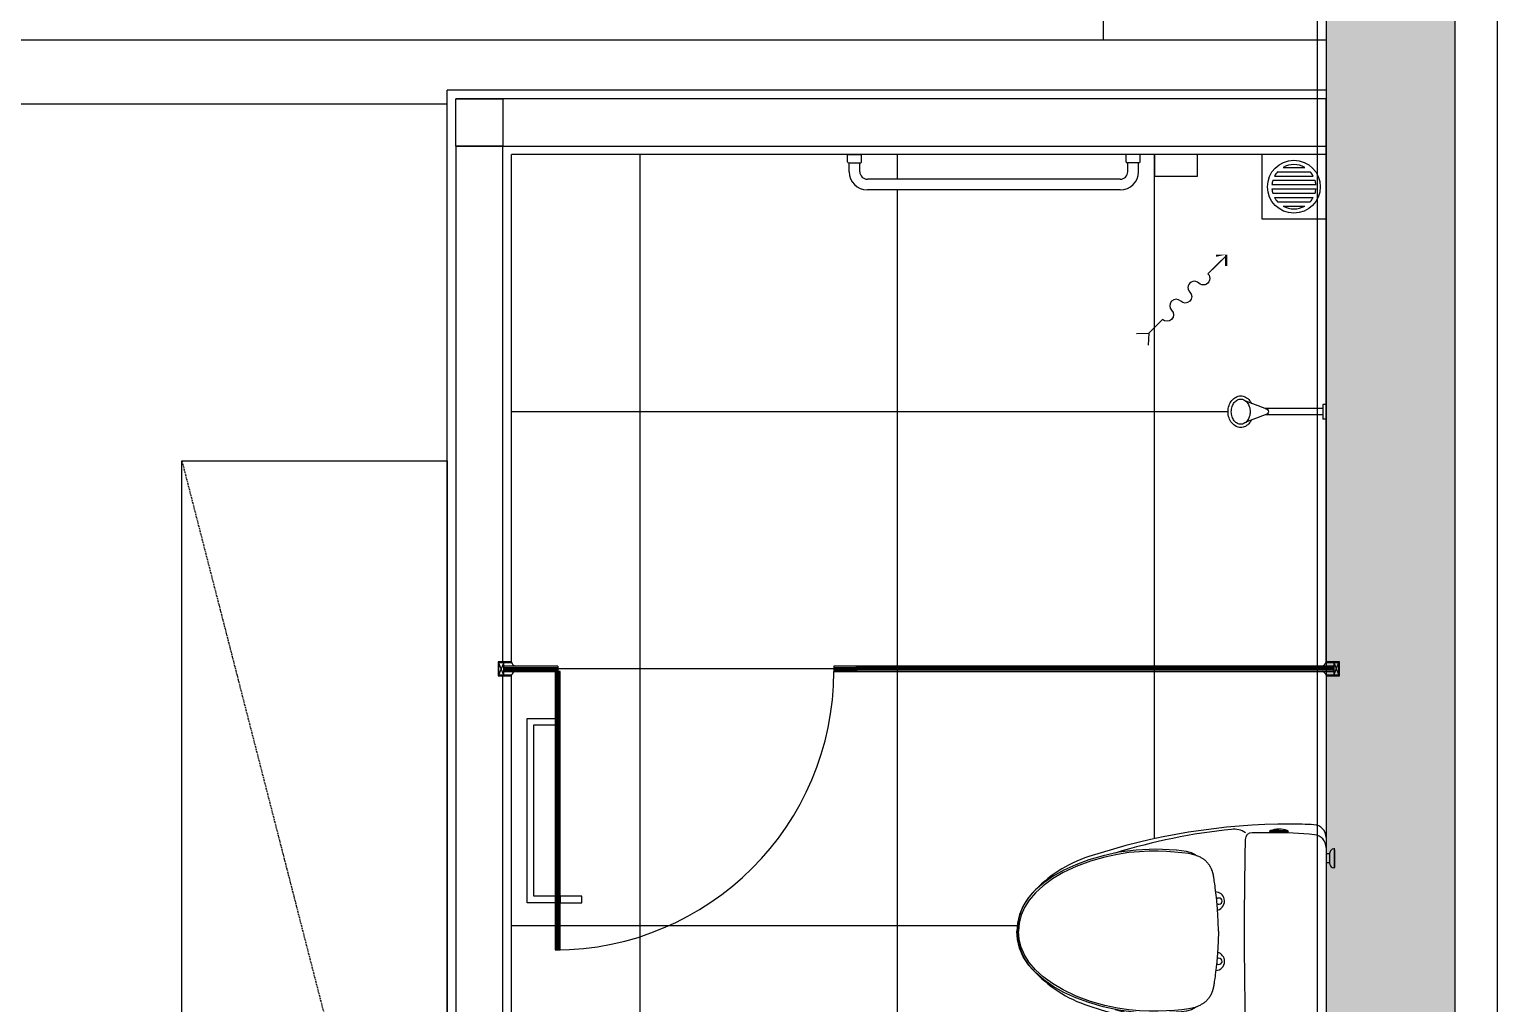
# Model space of a CAD drawing. Header units: millimetres. Extents: x 489570 to 664474, y -400689 to -233120.
# Drawn here: x 567085 to 570510, y -288588 to -286314 of the extents above; entities that cross this region are included whole.
import ezdxf
from ezdxf.lldxf.tags import DXFTag

# ---------------------------------------------------------------- set-up
doc = ezdxf.new("R2010")
doc.units = ezdxf.units.MM
doc.header["$LTSCALE"] = 10
doc.header["$MEASUREMENT"] = 0
doc.linetypes.add('HIDDEN', pattern=[0.375, 0.25, -0.125])
for name, color, linetype in [('03AFP', 2, 'Continuous'), ('07APP', 7, 'Continuous'), ('XREF BB LVL 3$0$X-WTC3-Level 3 segmented$0$COL', 7, 'Continuous'), ('XREF BB LVL 3$0$X-WTC3-Level 3 segmented$0$DMS', 7, 'Continuous'), ('XREF BB LVL 3$0$X-WTC3-Level 3 segmented$0$HAT', 251, 'Continuous'), ('XREF BB LVL 3$0$X-WTC3-Level 3 segmented$0$WAL', 7, 'Continuous'), ('XREF WTC3 FPPP MAY09 1$0$X-WTC3-Level 3 segmented$0$GLAS', 2, 'Continuous'), ('XREF WTC3 FPPP MAY09 1$0$X-WTC3-Level 3 segmented$0$SAN', 8, 'Continuous'), ('XREF WTC3 FPPP MAY09 1$0$X-WTC3-Level 3 segmented$0$TILE', 8, 'Continuous'), ('XREF WTC3 FPPP MAY09 1$0$X-WTC3-Level 3 segmented$0$WAL', 7, 'Continuous')]:
    doc.layers.add(name, color=color, linetype=linetype)
doc.layers.add('XREF WTC3 FPPP MAY09 1$0$X-WTC3-Level 3 segmented$0$FITTING', color=7, linetype='Continuous', lineweight=15)
tags = doc.linetypes.add('XREF WTC3 FPPP MAY09 1$0$X-WTC3-Level 3 segmented$0$HIDDEN', pattern=[0.375, 0.25, -0.125]).pattern_tags.tags
tags[6:7] = [DXFTag(74, 4), DXFTag(75, 0), DXFTag(340, '0'), DXFTag(46, 1.0), DXFTag(50, 0.0), DXFTag(44, 0.0), DXFTag(45, 0.0)]
tags[4:5] = [DXFTag(74, 4), DXFTag(75, 0), DXFTag(340, '0'), DXFTag(46, 1.0), DXFTag(50, 0.0), DXFTag(44, 0.0), DXFTag(45, 0.0)]

# ---------------------------------------------------------------- blocks, each defined once
blk = doc.blocks.new('XREF WTC3 FPPP MAY09 1$0$X-WTC3-Level 3 segmented$0$AI9-BLK2')
at = {"layer": 'XREF WTC3 FPPP MAY09 1$0$X-WTC3-Level 3 segmented$0$FITTING', "color": 7}
blk.add_circle((0, -0.0001722547743055555), 0.03531222873263889, dxfattribs=at)
blk = doc.blocks.new('XREF WTC3 FPPP MAY09 1$0$X-WTC3-Level 3 segmented$0$AI9-BLK1')
at = {"layer": 'XREF WTC3 FPPP MAY09 1$0$X-WTC3-Level 3 segmented$0$FITTING', "color": 7}
blk.add_circle((0, -0.0001722547743055555), 0.03531222873263889, dxfattribs=at)
blk = doc.blocks.new('XREF WTC3 FPPP MAY09 1$0$X-WTC3-Level 3 segmented$0$T.ATAS')
for p, q in [((-190.999538845486, -218.5568576388889), (-190.999538845486, 218.5568576388891)), ((-64.76090494791674, 229.9980197482639), (-18.29345703125, 229.9980197482639)), ((98.71748860677076, 170.5115559895835), (100.0903591579861, 171.307373046875)), ((100.0903591579861, 171.307373046875), (101.5717502170139, 172.1376410590278)), ((101.5717502170139, 172.1376410590278), (102.3572319878474, 172.5682779947915)), ((102.3572319878474, 172.5682779947915), (114.6889512803818, 177.8151584201389)), ((110.9682481553818, 176.2304144965278), (113.4917805989585, 178.3319227430554)), ((113.4917805989585, 178.3319227430554), (123.1569959852429, 183.2480740017361)), ((114.6889512803818, 177.8151584201389), (129.5562608506941, 181.2568088107637)), ((123.1569959852429, 183.2480740017361), (134.2674289279512, 186.1419542100696)), ((129.5562608506941, 181.2568088107637), (145.5776774088542, 183.2894151475696)), ((134.2674289279512, 186.1419542100696), (146.34765625, 187.8231608072915)), ((145.5776774088542, 183.2894151475696), (162.6739637586809, 184.7673611111113)), ((146.34765625, 187.8231608072915), (158.2452935112849, 189.0806206597224)), ((158.4933403862851, 189.104736328125), (207.0157877604167, 191.4990776909722)), ((162.6739637586809, 184.7673611111113), (180.939860026042, 185.9249131944446)), ((180.939860026042, 185.9249131944446), (200.5114474826389, 186.5967068142361)), ((200.5114474826389, 186.5967068142361), (221.5678710937498, 186.5967068142361)), ((207.0157877604167, 191.4990776909722), (251.8140869140627, 189.5147026909722)), ((221.5678710937498, 186.5967068142361), (244.3210042317708, 185.6699761284724)), ((244.3210042317708, 185.6699761284724), (269.0602349175344, 183.4409993489583)), ((251.8140869140627, 189.5147026909722), (292.3731960720488, 184.1506890190972)), ((269.0602349175344, 183.4409993489583), (295.9629855685762, 179.4584689670139)), ((292.3731960720488, 184.1506890190972), (329.194376627604, 176.2752007378472)), ((295.9629855685762, 179.4584689670139), (325.3565402560764, 173.1642795138889)), ((325.3565402560764, 173.1642795138889), (358.2003580729167, 163.7178276909722)), ((329.194376627604, 176.2752007378472), (362.6755371093748, 166.5290256076387)), ((73.39948187934056, 136.9425455729167), (73.61996799045141, 137.6832411024307)), ((73.61996799045141, 137.6832411024307), (73.85251193576391, 138.4342719184026)), ((73.85251193576391, 138.4342719184026), (74.0953911675349, 139.1921929253472)), ((74.0953911675349, 139.1921929253472), (74.35205078125023, 139.9638943142363)), ((74.35205078125023, 139.9638943142363), (74.62249077691013, 140.7424858940972)), ((74.62249077691013, 140.7424858940972), (74.90671115451391, 141.5314127604167)), ((74.90671115451391, 141.5314127604167), (75.20643446180543, 142.3341200086807)), ((75.20643446180543, 142.3341200086807), (75.52338324652806, 143.1506076388889)), ((75.52338324652806, 143.1506076388889), (75.85928005642359, 143.9808756510417)), ((75.85928005642359, 143.9808756510417), (76.21584743923609, 144.8249240451387)), ((76.21584743923609, 144.8249240451387), (76.59136284722194, 145.6861979166667)), ((76.59136284722194, 145.6861979166667), (76.99271647135447, 146.5612521701389)), ((76.99271647135447, 146.5612521701389), (77.41474066840283, 147.4500868055557)), ((77.41474066840283, 147.4500868055557), (77.86088053385424, 148.3492567274304)), ((77.86088053385424, 148.3492567274304), (78.33285861545164, 149.2587619357641)), ((78.33285861545164, 149.2587619357641), (78.82722981770826, 150.1786024305557)), ((78.82722981770826, 150.1786024305557), (79.34916178385424, 151.1018880208333)), ((79.34916178385424, 151.1018880208333), (79.89520941840283, 152.0286187065974)), ((79.89520941840283, 152.0286187065974), (80.46709526909694, 152.9587944878474)), ((80.46709526909694, 152.9587944878474), (81.06654188368043, 153.8924153645833)), ((81.06654188368043, 153.8924153645833), (81.69699435763891, 154.8294813368057)), ((81.69699435763891, 154.8294813368057), (82.35673014322924, 155.7631022135417)), ((82.35673014322924, 155.7631022135417), (83.04747178819412, 156.7001681857641)), ((83.04747178819412, 156.7001681857641), (83.76749674479174, 157.6303439670141)), ((83.76749674479174, 157.6303439670141), (84.51852756076391, 158.5570746527778)), ((84.51852756076391, 158.5570746527778), (85.29884168836816, 159.4803602430557)), ((85.29884168836816, 159.4803602430557), (86.1101616753474, 160.393310546875)), ((86.1101616753474, 160.393310546875), (86.95248752170141, 161.2993706597222)), ((86.95248752170141, 161.2993706597222), (87.82581922743088, 162.1950954861111)), ((87.82581922743088, 162.1950954861111), (88.73360188802053, 163.0804850260417)), ((88.73360188802053, 163.0804850260417), (89.67239040798631, 163.9520941840278)), ((89.67239040798631, 163.9520941840278), (90.64390733506912, 164.8099229600693)), ((90.64390733506912, 164.8099229600693), (91.65332031249977, 165.6539713541665)), ((91.65332031249977, 165.6539713541665), (92.70407443576391, 166.4842393663193)), ((92.70407443576391, 166.4842393663193), (93.79961480034694, 167.3041720920137)), ((93.79961480034694, 167.3041720920137), (94.94338650173631, 168.1172146267363)), ((94.94338650173631, 168.1172146267363), (96.13883463541697, 168.9164767795139)), ((96.13883463541697, 168.9164767795139), (97.38940429687477, 169.7122938368057)), ((97.38940429687477, 169.7122938368057), (98.71748860677076, 170.5115559895835)), ((358.2003580729167, 163.7178276909722), (391.8623860677087, 151.1845703125)), ((362.6755371093748, 166.5290256076387), (393.1560194227434, 155.3462456597222)), ((391.8623860677087, 151.1845703125), (421.9759657118054, 136.9253200954861)), ((393.1560194227434, 155.3462456597222), (420.8011881510417, 142.7785373263889)), ((420.8011881510417, 142.7785373263889), (445.6489393446179, 128.7569986979165)), ((67.51009114583326, 101.4615071614585), (68.04063585069457, 105.5715060763889)), ((68.04063585069457, 105.5715060763889), (68.69692654079859, 110.4876573350696)), ((68.69692654079859, 110.4876573350696), (69.11722819010424, 113.5193413628472)), ((69.11722819010424, 113.5193413628472), (69.74768066406227, 117.9118381076389)), ((69.71495225694412, 117.6741265190972), (70.02501085069412, 119.961669921875)), ((70.02501085069412, 119.961669921875), (70.23343912760424, 121.449951171875)), ((70.23343912760424, 121.449951171875), (70.40913899739621, 122.6660698784722)), ((70.40913899739621, 122.6660698784722), (70.54005262586838, 123.5307888454863)), ((70.54005262586838, 123.5307888454863), (70.68130154079881, 124.4402940538196)), ((70.68130154079881, 124.4402940538196), (70.83633083767381, 125.3945855034722)), ((70.83633083767381, 125.3945855034722), (71.00514051649338, 126.3902180989583)), ((71.00514051649338, 126.3902180989583), (71.18945312499977, 127.4271918402776)), ((71.18945312499977, 127.4271918402776), (71.28763834635424, 127.961181640625)), ((71.28763834635424, 127.961181640625), (71.3909912109375, 128.5089518229167)), ((71.3909912109375, 128.5089518229167), (71.49951171874977, 129.0705023871528)), ((71.49951171874977, 129.0705023871528), (71.6149224175349, 129.6458333333333)), ((71.6149224175349, 129.6458333333333), (71.73550075954836, 130.2349446614585)), ((71.73550075954836, 130.2349446614585), (71.8646918402776, 130.8412814670139)), ((71.8646918402776, 130.8412814670139), (71.99905056423631, 131.46484375)), ((71.99905056423631, 131.46484375), (72.14374457465283, 132.1021864149307)), ((72.14374457465283, 132.1021864149307), (72.29532877604174, 132.7533094618054)), ((72.29532877604174, 132.7533094618054), (72.45724826388891, 133.4216579861111)), ((72.45724826388891, 133.4216579861111), (72.62605794270826, 134.100341796875)), ((72.62605794270826, 134.100341796875), (72.80520290798609, 134.7928059895835)), ((72.80520290798609, 134.7928059895835), (72.99296061197924, 135.4990505642361)), ((72.99296061197924, 135.4990505642361), (73.19105360243043, 136.2156304253474)), ((73.19105360243043, 136.2156304253474), (73.39948187934056, 136.9425455729167)), ((421.9759657118054, 136.9253200954861), (447.2164577907984, 121.9184841579863)), ((445.6489393446179, 128.7569986979165), (467.6596544053821, 113.2919650607641)), ((447.2164577907984, 121.9184841579863), (468.7431369357637, 106.1227213541665)), ((467.6596544053821, 113.2919650607641), (486.8040500217012, 96.521240234375)), ((468.7431369357637, 106.1227213541665), (486.8867323133679, 89.73440212673631)), ((62.2442626953125, 51.13210720486131), (65.03823513454904, 79.99856228298609)), ((65.03995768229174, 79.99856228298609), (65.20187717013869, 81.50062391493066)), ((65.21910264756912, 81.66943359375), (65.32934570312477, 82.81320529513869)), ((65.32934570312477, 82.81320529513869), (65.42580837673654, 83.91908094618043)), ((65.42580837673654, 83.91908094618043), (65.47231716579859, 84.4358452690974)), ((65.51021321614598, 84.81136067708348), (66.0045844184026, 89.08327907986109)), ((66.0045844184026, 89.08327907986109), (66.817626953125, 95.87700737847217)), ((66.817626953125, 95.87700737847217), (67.51009114583326, 101.4615071614585)), ((486.8040500217012, 96.521240234375), (502.9494900173609, 78.57573784722217)), ((486.8867323133679, 89.73440212673631), (501.5628390842016, 72.8086480034724)), ((501.5628390842016, 72.8086480034724), (512.6422661675349, 55.407470703125)), ((502.9494900173609, 78.57573784722217), (515.6498345269097, 59.46923828125)), ((60.60956488715306, 23.78493923611131), (62.2442626953125, 51.13210720486131)), ((512.6422661675349, 55.407470703125), (520.2834879557292, 37.42751736111131)), ((515.6498345269097, 59.46923828125), (524.3590359157986, 39.40155707465283)), ((520.2834879557292, 37.42751736111131), (524.7328287760417, 18.71031358506957)), ((524.3590359157986, 39.40155707465283), (529.0667588975691, 19.0134819878474)), ((60.1134711371526, 0), (60.60956488715306, 23.78493923611131)), ((60.1134711371526, 0), (60.60956488715306, -23.78838433159717)), ((524.7328287760417, 18.71031358506957), (526.1212022569441, 0)), ((524.7328287760417, -18.71375868055543), (526.1212022569441, 0)), ((529.0667588975691, 19.0134819878474), (530.3896755642359, 0)), ((529.0667588975691, -19.01692708333326), (530.3896755642359, 0)), ((60.60956488715306, -23.78838433159717), (62.2442626953125, -51.13555230034717)), ((520.2834879557292, -37.42751736111109), (524.7328287760417, -18.71375868055543)), ((524.3590359157986, -39.40155707465283), (529.0667588975691, -19.01692708333326)), ((62.2442626953125, -51.13555230034717), (65.03823513454904, -79.99856228298609)), ((501.5628390842016, -72.80864800347217), (512.6422661675349, -55.41091579861109)), ((502.9494900173609, -78.57573784722217), (515.6498345269097, -59.46923828125)), ((512.6422661675349, -55.41091579861109), (520.2834879557292, -37.42751736111109)), ((515.6498345269097, -59.46923828125), (524.3590359157986, -39.40155707465283)), ((65.03995768229174, -79.99856228298609), (65.20187717013869, -81.50062391493043)), ((65.21910264756912, -81.67287868923631), (65.32934570312477, -82.81320529513869)), ((65.32934570312477, -82.81320529513869), (65.42580837673654, -83.91908094618043)), ((65.42580837673654, -83.91908094618043), (65.47231716579859, -84.43584526909717)), ((65.51021321614598, -84.81480577256934), (66.0045844184026, -89.08327907986109)), ((66.0045844184026, -89.08327907986109), (66.817626953125, -95.87700737847217)), ((66.817626953125, -95.87700737847217), (67.51009114583326, -101.4615071614585)), ((67.51009114583326, -101.4615071614585), (68.04063585069457, -105.5749511718748)), ((467.6596544053821, -113.2919650607639), (486.8040500217012, -96.521240234375)), ((468.7431369357637, -106.1227213541665), (486.8867323133679, -89.73440212673631)), ((486.8040500217012, -96.521240234375), (502.9494900173609, -78.57573784722217)), ((486.8867323133679, -89.73440212673631), (501.5628390842016, -72.80864800347217)), ((68.04063585069457, -105.5749511718748), (68.69692654079859, -110.4911024305554)), ((68.69692654079859, -110.4911024305554), (69.11722819010424, -113.5193413628472)), ((69.11722819010424, -113.5193413628472), (69.74768066406227, -117.9118381076387)), ((69.71495225694412, -117.6741265190972), (70.02501085069412, -119.961669921875)), ((70.02501085069412, -119.961669921875), (70.23343912760424, -121.449951171875)), ((70.23343912760424, -121.449951171875), (70.40913899739621, -122.6660698784722)), ((70.40913899739621, -122.6660698784722), (70.54005262586838, -123.5307888454863)), ((70.54005262586838, -123.5307888454863), (70.68130154079881, -124.4402940538196)), ((70.68130154079881, -124.4402940538196), (70.83633083767381, -125.3945855034722)), ((70.83633083767381, -125.3945855034722), (71.00514051649338, -126.3902180989583)), ((71.00514051649338, -126.3902180989583), (71.18945312499977, -127.4271918402776)), ((71.18945312499977, -127.4271918402776), (71.28763834635424, -127.9646267361111)), ((71.28763834635424, -127.9646267361111), (71.3909912109375, -128.5123969184026)), ((71.3909912109375, -128.5123969184026), (71.49951171874977, -129.0705023871528)), ((71.49951171874977, -129.0705023871528), (71.6149224175349, -129.6458333333333)), ((71.6149224175349, -129.6458333333333), (71.73550075954836, -130.2349446614583)), ((71.73550075954836, -130.2349446614583), (71.8646918402776, -130.8412814670139)), ((71.8646918402776, -130.8412814670139), (71.99905056423631, -131.4648437499998)), ((71.99905056423631, -131.4648437499998), (72.14374457465283, -132.1021864149307)), ((72.14374457465283, -132.1021864149307), (72.29532877604174, -132.7567545572917)), ((72.29532877604174, -132.7567545572917), (72.45724826388891, -133.4216579861111)), ((72.45724826388891, -133.4216579861111), (72.62605794270826, -134.1037868923611)), ((72.62605794270826, -134.1037868923611), (72.80520290798609, -134.7928059895835)), ((72.80520290798609, -134.7928059895835), (72.99296061197924, -135.4990505642361)), ((72.99296061197924, -135.4990505642361), (73.19105360243043, -136.2156304253472)), ((73.19105360243043, -136.2156304253472), (73.39948187934056, -136.9459906684026)), ((73.39948187934056, -136.9459906684026), (73.61996799045141, -137.6832411024307)), ((391.8623860677087, -151.1845703125), (421.9759657118054, -136.9253200954859)), ((420.8011881510417, -142.7785373263889), (445.6489393446179, -128.7604437934028)), ((421.9759657118054, -136.9253200954859), (447.2164577907984, -121.9219292534722)), ((445.6489393446179, -128.7604437934028), (467.6596544053821, -113.2919650607639)), ((447.2164577907984, -121.9219292534722), (468.7431369357637, -106.1227213541665)), ((-210.998318142361, -147.8531629774304), (-208.7986246744788, -147.8531629774304)), ((-210.998318142361, -148.549072265625), (-210.998318142361, -190.3518608940972)), ((-210.9449191623264, -149.1002875434028), (-210.9449191623264, -190.8996310763889)), ((-199.9998508029512, -156.6553819444443), (-199.9998508029512, -183.3479817708333)), ((-199.9998508029512, -159.5492621527778), (-190.999538845486, -159.5492621527778)), ((73.61996799045141, -137.6832411024307), (73.85251193576391, -138.4342719184026)), ((73.85251193576391, -138.4342719184026), (74.0953911675349, -139.1956380208335)), ((74.0953911675349, -139.1956380208335), (74.35205078125023, -139.9638943142363)), ((74.35205078125023, -139.9638943142363), (74.62249077691013, -140.7424858940972)), ((74.62249077691013, -140.7424858940972), (74.90671115451391, -141.5314127604165)), ((74.90671115451391, -141.5314127604165), (75.20643446180543, -142.3341200086807)), ((75.20643446180543, -142.3341200086807), (75.52338324652806, -143.1506076388889)), ((75.52338324652806, -143.1506076388889), (75.85928005642359, -143.9808756510417)), ((75.85928005642359, -143.9808756510417), (76.21584743923609, -144.8249240451387)), ((76.21584743923609, -144.8249240451387), (76.59136284722194, -145.6861979166667)), ((76.59136284722194, -145.6861979166667), (76.99271647135447, -146.5612521701389)), ((76.99271647135447, -146.5612521701389), (77.41474066840283, -147.4500868055557)), ((77.41474066840283, -147.4500868055557), (77.86088053385424, -148.3492567274304)), ((77.86088053385424, -148.3492567274304), (78.33285861545164, -149.26220703125)), ((78.33285861545164, -149.26220703125), (78.82722981770826, -150.1786024305554)), ((78.82722981770826, -150.1786024305554), (79.34916178385424, -151.1018880208333)), ((79.34916178385424, -151.1018880208333), (79.89520941840283, -152.0286187065972)), ((79.89520941840283, -152.0286187065972), (80.46709526909694, -152.9587944878472)), ((80.46709526909694, -152.9587944878472), (81.06654188368043, -153.8924153645833)), ((81.06654188368043, -153.8924153645833), (81.69699435763891, -154.8294813368054)), ((81.69699435763891, -154.8294813368054), (82.35673014322924, -155.7665473090278)), ((82.35673014322924, -155.7665473090278), (83.04747178819412, -156.7001681857639)), ((83.04747178819412, -156.7001681857639), (83.76749674479174, -157.6337890625)), ((83.76749674479174, -157.6337890625), (84.51852756076391, -158.5605197482639)), ((84.51852756076391, -158.5605197482639), (85.29884168836816, -159.4803602430554)), ((85.29884168836816, -159.4803602430554), (86.1101616753474, -160.3967556423611)), ((86.1101616753474, -160.3967556423611), (86.95248752170141, -161.3028157552085)), ((86.95248752170141, -161.3028157552085), (87.82581922743088, -162.1985405815972)), ((87.82581922743088, -162.1985405815972), (88.73360188802053, -163.0804850260415)), ((88.73360188802053, -163.0804850260415), (89.67239040798631, -163.9520941840278)), ((89.67239040798631, -163.9520941840278), (90.64390733506912, -164.8099229600693)), ((90.64390733506912, -164.8099229600693), (91.65332031249977, -165.6539713541665)), ((91.65332031249977, -165.6539713541665), (92.70407443576391, -166.4842393663193)), ((92.70407443576391, -166.4842393663193), (93.79961480034694, -167.3076171875)), ((93.79961480034694, -167.3076171875), (94.94338650173631, -168.1172146267361)), ((94.94338650173631, -168.1172146267361), (96.13883463541697, -168.919921875)), ((96.13883463541697, -168.919921875), (97.38940429687477, -169.7122938368054)), ((97.38940429687477, -169.7122938368054), (98.71748860677076, -170.5115559895835)), ((98.71748860677076, -170.5115559895835), (100.0903591579861, -171.3073730468748)), ((325.3565402560764, -173.1642795138889), (358.2003580729167, -163.7212727864583)), ((329.194376627604, -176.2752007378472), (362.6755371093748, -166.5290256076387)), ((358.2003580729167, -163.7212727864583), (391.8623860677087, -151.1845703125)), ((362.6755371093748, -166.5290256076387), (393.1560194227434, -155.3462456597222)), ((393.1560194227434, -155.3462456597222), (420.8011881510417, -142.7785373263889)), ((-210.998318142361, -192.1467556423611), (-208.7986246744788, -192.1467556423611)), ((-199.9998508029512, -180.4506564670139), (-190.999538845486, -180.4506564670139)), ((100.0903591579861, -171.3073730468748), (101.5717502170139, -172.1376410590276)), ((101.5717502170139, -172.1376410590276), (102.3572319878474, -172.5717230902778)), ((102.3572319878474, -172.5717230902778), (114.6889512803818, -177.8151584201389)), ((110.9682481553818, -176.2338595920139), (113.4917805989585, -178.3319227430554)), ((113.4917805989585, -178.3319227430554), (123.1569959852429, -183.2480740017361)), ((114.6889512803818, -177.8151584201389), (129.5562608506941, -181.2568088107637)), ((123.1569959852429, -183.2480740017361), (134.2674289279512, -186.1419542100696)), ((129.5562608506941, -181.2568088107637), (145.5776774088542, -183.2894151475693)), ((134.2674289279512, -186.1419542100696), (146.34765625, -187.8231608072915)), ((145.5776774088542, -183.2894151475693), (162.6739637586809, -184.7708062065972)), ((146.34765625, -187.8231608072915), (158.2452935112849, -189.0806206597222)), ((158.4933403862851, -189.104736328125), (207.0157877604167, -191.5025227864583)), ((162.6739637586809, -184.7708062065972), (180.939860026042, -185.9249131944443)), ((180.939860026042, -185.9249131944443), (200.5114474826389, -186.5967068142361)), ((200.5114474826389, -186.5967068142361), (221.5678710937498, -186.6001519097222)), ((207.0157877604167, -191.5025227864583), (251.8140869140627, -189.5147026909722)), ((221.5678710937498, -186.6001519097222), (244.3210042317708, -185.6699761284722)), ((244.3210042317708, -185.6699761284722), (269.0602349175344, -183.4409993489583)), ((251.8140869140627, -189.5147026909722), (292.3731960720488, -184.1541341145835)), ((269.0602349175344, -183.4409993489583), (295.9629855685762, -179.4584689670137)), ((292.3731960720488, -184.1541341145835), (329.194376627604, -176.2752007378472)), ((295.9629855685762, -179.4584689670137), (325.3565402560764, -173.1642795138889)), ((-80.99936252170141, -231.9479437934028), (-102.9997422960071, -231.9479437934028)), ((-80.99936252170141, -234.9486219618057), (-99.99906412760424, -234.9486219618057)), ((-80.99936252170141, -231.9479437934028), (-58.99898274739598, -231.9479437934028)), ((-80.99936252170141, -234.9486219618057), (-61.99966091579881, -234.9486219618057)), ((-64.76090494791674, -230.00146484375), (-18.29345703125, -230.00146484375))]:
    blk.add_line(p, q)
for points in [[(-162.6343451605902, 248.511962890625), (-178.5437961154514, 247.643798828125), (-190.999538845486, 234.4904242621528), (-190.999538845486, 218.5568576388891)], [(-108.1208767361113, 250.000244140625), (-126.3023681640623, 250.000244140625), (-144.4804144965275, 249.504150390625), (-162.6343451605902, 248.511962890625)], [(362.5532362196179, 174.2425944010417), (210.7037624782986, 224.4238552517361), (51.80562337239621, 250.000244140625), (-108.1208767361113, 250.000244140625)], [(-163.9762098524307, 225.0646430121528), (-179.3154975043399, 223.5350206163193), (-190.999538845486, 210.6296929253474), (-190.999538845486, 195.212890625)], [(-64.76090494791674, 229.9980197482639), (-97.8941107855901, 229.9980197482639), (-131.0066460503469, 228.3512641059026), (-163.9762098524307, 225.0646430121528)], [(-2.296156141492929, 214.343505859375), (-2.483913845486086, 223.0423719618057), (-9.589423285590328, 229.9980197482639), (-18.29345703125, 229.9980197482639)], [(29.73806423611109, 237.81494140625), (18.36752658420141, 238.9862738715278), (6.938422309027601, 236.2301974826391), (-2.644110785590101, 229.9980197482639)], [(0, 0), (0, 71.45472547743066), (-0.7648111979165151, 142.906005859375), (-2.296156141492929, 214.343505859375)], [(300.9290907118054, 182.3213433159722), (212.5865071614583, 209.7339680989583), (121.7462293836809, 228.3202582465278), (29.73806423611109, 237.81494140625)], [(494.0559760199653, 89.46568467881934), (458.1339653862847, 128.4366048177085), (412.8757459852432, 157.6096733940974), (362.5532362196179, 174.2425944010417)], [(66.32670084635424, 91.77734375), (54.89759657118043, 91.14000108506934), (45.95585123697902, 81.68665907118066), (45.95585123697902, 70.23860677083348)], [(45.95585123697902, 70.23860677083348), (45.95585123697902, 60.40285915798609), (52.61177571614553, 51.810791015625), (62.13746473524338, 49.35099283854174)], [(494.0559760199653, -89.46568467881934), (540.6491699218748, -38.92268880208326), (540.6491699218748, 38.92268880208348), (494.0559760199653, 89.46568467881934)], [(-2.296156141492929, -214.343505859375), (-0.7648111979165151, -142.906005859375), (0, -71.45472547743066), (0, 0)], [(362.5532362196179, -174.2425944010415), (412.8757459852432, -157.6131184895833), (458.1339653862847, -128.4366048177085), (494.0559760199653, -89.46568467881934)], [(-199.9998508029512, -156.6553819444443), (-199.9998508029512, -151.7943522135415), (-203.9393174913192, -147.8531629774304), (-208.7986246744788, -147.8531629774304)], [(-208.7986246744788, -192.1467556423611), (-203.9393174913192, -192.1467556423611), (-199.9998508029512, -188.2055664062498), (-199.9998508029512, -183.3479817708333)], [(-190.999538845486, -195.2163357204859), (-190.999538845486, -210.6296929253472), (-179.3154975043399, -223.5384657118054), (-163.9762098524307, -225.0680881076389)], [(-108.1208767361113, -250.000244140625), (51.80562337239621, -250.000244140625), (210.7037624782986, -224.4238552517361), (362.5532362196179, -174.2425944010415)], [(29.73806423611109, -237.8149414062498), (121.7462293836809, -228.3202582465278), (212.5865071614583, -209.7339680989585), (300.9290907118054, -182.3213433159722)], [(-190.999538845486, -218.5568576388889), (-190.999538845486, -234.4904242621528), (-178.5437961154514, -247.643798828125), (-162.6343451605902, -248.5119628906248)], [(-163.9762098524307, -225.0680881076389), (-131.0066460503469, -228.3547092013889), (-97.8941107855901, -230.00146484375), (-64.76090494791674, -230.00146484375)], [(-102.9997422960071, -231.9479437934028), (-102.9997422960071, -233.6050347222222), (-101.6561550564234, -234.9486219618057), (-99.99906412760424, -234.9486219618057)], [(-100.5347764756941, -234.900390625), (-87.7844780815974, -239.1688639322917), (-73.9868706597224, -239.1516384548611), (-61.24690755208348, -234.8521592881943)], [(-61.99966091579881, -234.9486219618057), (-60.34256998697924, -234.9486219618057), (-58.99898274739598, -233.6050347222222), (-58.99898274739598, -231.9479437934028)], [(-18.29345703125, -230.00146484375), (-9.589423285590328, -230.00146484375), (-2.483913845486086, -223.0458170572917), (-2.296156141492929, -214.343505859375)], [(-2.644110785590101, -230.00146484375), (6.938422309027601, -236.2301974826389), (18.36752658420141, -238.9897189670137), (29.73806423611109, -237.8149414062498)], [(-162.6343451605902, -248.5119628906248), (-144.4804144965275, -249.504150390625), (-126.3023681640623, -250.000244140625), (-108.1208767361113, -250.000244140625)]]:
    blk.add_open_spline(points, degree=3)
for points in [[(64.54903157552053, 74.94460720486131), (61.95142957899293, 78.00729709201369), (57.36083984375, 78.38625759548609), (54.29642740885424, 75.78865559895848), (52.66517469618066, 74.4071723090276), (51.72638617621556, 72.37456597222217), (51.72638617621556, 70.23860677083348)], [(51.72638617621556, 70.23860677083348), (51.72638617621556, 66.22162543402783), (54.98372395833371, 62.96256510416652), (59.00070529513869, 62.96256510416652), (60.65262858072924, 62.96256510416652), (62.25459798177098, 63.52411566840283), (63.54306369357641, 64.55764431423631)], [(62.13746473524338, -49.35099283854174), (50.60156249999977, -52.33100043402783), (43.66314019097217, -64.09600151909717), (46.64142523871533, -75.63362630208348), (48.9892578125, -84.72523328993066), (56.94915093316013, -91.25713433159717), (66.32670084635424, -91.78078884548609)], [(63.54306369357641, -64.55764431423609), (60.40630425347217, -62.04961480034717), (55.82777235243043, -62.55948893229152), (53.31802029079881, -65.69797092013891), (52.28793674045164, -66.98643663194434), (51.72638617621556, -68.58840603298609), (51.72638617621556, -70.23860677083326)], [(51.72638617621556, -70.23860677083326), (51.72638617621556, -74.25903320312477), (54.98372395833371, -77.51464843749977), (59.00070529513869, -77.51464843749977), (61.13838704427053, -77.51464843749977), (63.16754828559056, -76.57413736979152), (64.54903157552053, -74.94460720486109)]]:
    blk.add_open_spline(points, degree=3, knots=[0, 0, 0, 0, 1, 1, 1, 2, 2, 2, 2])
at = {"xscale": 10, "yscale": 10, "zscale": 10}
for name, p in [('XREF WTC3 FPPP MAY09 1$0$X-WTC3-Level 3 segmented$0$AI9-BLK1', (526.1212022569441, -0.001722547743156611)), ('XREF WTC3 FPPP MAY09 1$0$X-WTC3-Level 3 segmented$0$AI9-BLK2', (530.3896755642359, -0.001722547743156611))]:
    blk.add_blockref(name, p, dxfattribs=at)
blk = doc.blocks.new('XREF WTC3 FPPP MAY09 1$0$X-WTC3-Level 3 segmented$0$10SHWP01')
for p, q in [((-7.500000000007276, 141.9993918771652), (-24.24633301092035, 186.7867760010849)), ((7.5, 141.9993918771579), (24.24633301206995, 186.7867760041918)), ((-7.500000000007276, 7.771588666138996), (-7.500000000007276, 141.9993918771652)), ((7.5, 7.771588666138996), (7.5, 141.9993918771579)), ((-17.13659461916541, 7.771588666138996), (17.13659461916541, 7.77158866613172)), ((-17.13659461916905, 0), (-17.13659461916541, 7.771588666138996)), ((-17.13659461916905, 0), (17.13659461916541, 0)), ((17.13659461916541, 0), (17.13659461916541, 7.771588666138996))]:
    blk.add_line(p, q)
for points in [[(19.45534315503028, 173.9734691792546, 0.05253170384857683), (26.06224491084504, 178.206179295601, 0.1049567332454984), (34.19488055493275, 188.1222071618467, 0.1200112168690441), (36.8575802188243, 199.0559752242843, 0.1200112168689801), (34.19488055493275, 209.9897432867365, 0.104956733245348), (26.06224491084504, 219.9057711529676, 0.08892268746669765), (14.44901105866302, 226.2103897210036, 0.08016689801155925), (0, 228.5420393993554, 0.08016689801167878), (-14.44901105865938, 226.2103897210036, 0.08892268746676409), (-26.06224491085595, 219.9057711529749, 0.1049567332455861), (-34.19488055492548, 209.9897432867365, 0.1200112168692236), (-36.85758021882066, 199.0559752242916, 0.1200112168689801)], [(-36.85758021882066, 199.0559752242916, 0.1200112168689801), (-34.19488055493639, 188.1222071618395, 0.1049567332455918), (-26.06224491085595, 178.206179295601, 0.05253170383942445), (-19.45534315562327, 173.9734691808408, 0.08016689801154313)]]:
    blk.add_lwpolyline(points, format="xyb")
blk.add_lwpolyline([(-29.35758021882066, 199.0559752242771, 0.1200112168690051), (-27.53467721449124, 191.5706403515578, 0.1049567332455575), (-21.37703205420257, 184.0626953664323, 0.08892268746663473), (-12.08988088373007, 179.0208658072515, 0.08016689801155222), (0, 177.0699110492205, 0.08016689801159772), (12.08988088373007, 179.0208658072515, 0.08892268746658687), (21.37703205418438, 184.0626953664178, 0.1049567332454926), (27.53467721449124, 191.5706403515578, 0.1200112168690389), (29.3575802188243, 199.0559752242843, 0.1200112168690046), (27.53467721449488, 206.5413100970109, 0.1049567332453169), (21.37703205418802, 214.0492550821509, 0.08892268746671954), (12.0898808837228, 219.0910846413171, 0.080166898011572), (3.637978807091713e-12, 221.0420393993554, 0.08016689801167855), (-12.08988088372644, 219.0910846413171, 0.08892268746676367), (-21.37703205419893, 214.0492550821509, 0.1049567332455886), (-27.53467721448033, 206.5413100970181, 0.1200112168692124)], format="xyb", close=True)
blk.add_arc((-3.637978807091713e-12, 141.9993918771579), 7.499999999998508, 180, 360)
blk = doc.blocks.new('XREF WTC3 FPPP MAY09 1$0$X-WTC3-Level 3 segmented$0$GRAB BAR')
for p, q in [((13.50000000000045, 82.50000000000193), (603.5000000000005, 82.50000000000193)), ((-28.99999999999955, 40.5), (-28.99999999999955, 19.5)), ((-3.999999999999545, 40.5), (-3.999999999999545, 19.5)), ((13.50000000000045, 57.50000000000193), (603.5000000000005, 57.50000000000193)), ((621.0000000000005, 40.5), (621.0000000000005, 19.5)), ((646.0000000000009, 40.5), (646.0000000000009, 19.5)), ((-32.99999999999955, 16.5), (-33, 0)), ((-32.99999999999955, 0), (0, 0)), ((-29.99999999999955, 19.5), (-2.999999999999545, 19.5)), ((4.547473508864641e-13, 16.5), (0, 0)), ((617.0000000000005, 16.5), (617.0000000000014, 0)), ((650.0000000000005, 0), (617.0000000000014, 0)), ((647.0000000000005, 19.5), (620.0000000000005, 19.5)), ((650.0000000000005, 16.5), (650.0000000000014, 0))]:
    blk.add_line(p, q)
for centre, radius, start, end in [((13.50000000000045, 40.00000000000193), 42.5, 90, 180), ((603.5000000000005, 40.00000000000193), 42.5, 0, 90), ((13.50000000000045, 40.00000000000193), 17.5, 90, 180), ((603.5000000000005, 40.00000000000193), 17.5, 0, 90), ((-29.99999999999955, 16.5), 3, 90, 180), ((-2.999999999999545, 16.5), 3, -2.202254575974685e-12, 89.99999999999945), ((620.0000000000005, 16.5), 3, 90, 180.0000000000016), ((647.0000000000005, 16.5), 3, 0, 90)]:
    blk.add_arc(centre, radius, start, end)
blk = doc.blocks.new('XREF WTC3 FPPP MAY09 1$0$X-WTC3-Level 3 segmented$0$FD')
for p, q in [((-0.03796243510441855, 0.03499999999985448), (0.03796243510441855, 0.03499999999985448)), ((-0.02532087039435282, 0.04499999999825377), (0.02532087039435282, 0.04499999999825377)), ((-0.05163474101573229, 0.005000000001018634), (0.05163474101573229, 0.005000000001018634)), ((-0.04940795968286693, 0.01499999999941792), (0.04940795968286693, 0.01499999999941792)), ((-0.04517904913518578, 0.02500000000145519), (0.04517904913518578, 0.02500000000145519)), ((-0.05163474101573229, -0.005000000001018634), (0.05163474101573229, -0.005000000001018634)), ((-0.04940795968286693, -0.01499999999941792), (0.04940795968286693, -0.01499999999941792)), ((-0.04517904913518578, -0.02500000000145519), (0.04517904913518578, -0.02500000000145519)), ((-0.03796243510441855, -0.03499999999985448), (0.03796243510441855, -0.03499999999985448)), ((-0.02532087039435282, -0.04499999999825377), (0.02532087039435282, -0.04499999999825377))]:
    blk.add_line(p, q)
blk.add_lwpolyline([(-0.07500000001164153, -0.0750000000007276), (0.07500000001164153, -0.0750000000007276), (0.07500000001164153, 0.0750000000007276), (-0.07500000001164153, 0.0750000000007276)], close=True)
blk.add_circle((0, 0), 0.06163474100170774)
for start, end in [(137.3250573856142, 151.0418831820198), (60.6341511676597, 119.3658488323395), (28.95811681798067, 42.67494261438578), (163.1119824015205, 174.4431113166986), (5.556888683301304, 16.88801759847947), (185.5568886833014, 196.8880175984795), (208.9581168179802, 222.6749426143858), (317.3250573856142, 331.0418831820193), (343.1119824015205, 354.4431113166987), (240.6341511676605, 299.3658488323404)]:
    blk.add_arc((0, 0), 0.05163474100170774, start, end)
blk = doc.blocks.new('XREF WTC3 FPPP MAY09 1$0$X-WTC3-Level 3 segmented$0$DIM_ARROW')
blk.add_line((0, 0), (-2.01623356177879, 0))
at = {"color": 0, "linetype": 'ByBlock', "const_width": 0.225}
blk.add_lwpolyline([(-0.75, -0.75), (0, 0), (-0.75, 0.75)], dxfattribs=at)
blk = doc.blocks.new('XREF WTC3 FPPP MAY09 1$0$X-WTC3-Level 3 segmented$0$PANAH')
at = {"linetype": 'XREF WTC3 FPPP MAY09 1$0$X-WTC3-Level 3 segmented$0$HIDDEN'}
blk.add_lwpolyline([(247.8648025478033, 84.47180070748436), (220.8325985321426, 93.9838465891662), (232.7191740760791, 120.0592831653194)], dxfattribs=at)
blk.add_lwpolyline([(0, 0), (41.40611222478037, 17.62197123546503, -0.9999999999999999), (69.01018704129092, 29.36995205911808, 0.9999999999999999), (96.61426185781238, 41.11793288274202, -1), (124.2183366743266, 52.86591370639508, 0.9999999999999997), (151.8224114908444, 64.61389453004813, -1), (179.4264863073622, 76.36187535370118), (220.8325985321353, 93.9838465891662)], format="xyb", dxfattribs=at)
at = {"linetype": 'XREF WTC3 FPPP MAY09 1$0$X-WTC3-Level 3 segmented$0$HIDDEN', "xscale": 22.49999999885754, "yscale": 22.49999999885754, "zscale": 22.49999999885754, "rotation": 203.0540529649264}
blk.add_blockref('XREF WTC3 FPPP MAY09 1$0$X-WTC3-Level 3 segmented$0$DIM_ARROW', (-13.91406552171975, -5.921668304974446), dxfattribs=at)
blk = doc.blocks.new('XREF BB LVL 3$0$X-WTC3-Level 3 segmented$0$SH1')
at = {"layer": 'XREF BB LVL 3$0$X-WTC3-Level 3 segmented$0$HAT'}
blk.add_hatch(color=256, dxfattribs=at).paths.add_polyline_path([(12300, -1049.5), (12300, 0), (0, 0), (0, -1050), (1250, -1050), (1250, -300.5), (1250.5, -300), (11049.5, -300), (11050, -300.5), (11050, -1050), (12299.5, -1050)])
at = {"layer": 'XREF BB LVL 3$0$X-WTC3-Level 3 segmented$0$COL'}
for p, q in [((12300, 0), (0, 0)), ((11049.5, -300), (1250.5, -300))]:
    blk.add_line(p, q, dxfattribs=at)
blk = doc.blocks.new('XREF BB LVL 3$0$X-WTC3-Level 3 segmented$0$STRU')
at = {"layer": 'XREF BB LVL 3$0$X-WTC3-Level 3 segmented$0$COL', "xscale": -1, "rotation": 180}
blk.add_blockref('XREF BB LVL 3$0$X-WTC3-Level 3 segmented$0$SH1', (-22400, -32400), dxfattribs=at)

msp = doc.modelspace()

# ---------------------------------------------------------------- linework, layer by layer
at = {"color": 1, "linetype": 'HIDDEN'}
msp.add_line((567440.7395362514, -287320.9055034201), (568059.5020084749, -289730.0954868447), dxfattribs=at)
at = {"layer": '03AFP'}
for points in [[(569589.739400816, -284165.3128531901), (569589.739400816, -286338.0944952284), (570089.739400816, -286338.0944952284), (570089.739400816, -284165.3128531901)], [(567440.7395362514, -287320.9055034201), (568059.5020084749, -287320.9055034201), (568059.5020084749, -289730.0954868447), (567440.7395362513, -289730.0954868447)]]:
    msp.add_lwpolyline(points, close=True, dxfattribs=at)
at = {"layer": '07APP'}
msp.add_lwpolyline([(568059.5020084749, -286488.0944952284), (566059.5020084749, -286488.0944952284)], dxfattribs=at)
at = {"layer": 'XREF BB LVL 3$0$X-WTC3-Level 3 segmented$0$WAL'}
for p, q in [((570089.3497273601, -291778.6192550639), (570089.8476597144, -282050.1876085735)), ((570089.7899108789, -287789.7944952284), (570089.6214967278, -286586.0944952284)), ((570089.7905654106, -287789.7944952284), (570089.6221512594, -286586.0944952284))]:
    msp.add_line(p, q, dxfattribs=at)
msp.add_lwpolyline([(565539.7236565896, -293149.6027485069), (570509.7236565896, -293149.6027485069), (570509.7236565896, -280649.5551181214), (569259.7236565896, -280650.1503562166), (569259.7236565896, -282050.1503562166), (570089.8476597145, -282050.1876085735)], dxfattribs=at)
at = {"layer": 'XREF WTC3 FPPP MAY09 1$0$X-WTC3-Level 3 segmented$0$GLAS', "color": 8}
for p, q in [((568191.5020084749, -287791.0944952283), (568179.5020084749, -287821.0944952283)), ((568191.5020084749, -287821.0944952283), (568179.5020084749, -287791.0944952283)), ((568191.5020084749, -287803.0944952283), (568317.2682745869, -287803.0944952283)), ((568191.5020084749, -287806.0944952283), (568317.2682745869, -287806.0944952283)), ((568191.5020084749, -287809.0944952283), (568317.2682745869, -287809.0944952283)), ((568314.2682745869, -288462.0944952283), (568314.2682745869, -287812.0944952283)), ((568317.2682745869, -288462.0944952283), (568317.2682745869, -287812.0944952283)), ((568320.2682745869, -288462.0944952283), (568320.2682745869, -287812.0944952283)), ((568961.3493973527, -287803.0944952283), (569015.5020084749, -287803.0944952283)), ((568961.3493973527, -287806.0944952283), (569015.5020084749, -287806.0944952284)), ((568961.3493973527, -287809.0944952283), (569015.5020084749, -287809.0944952284)), ((570127.5020084749, -287809.0944952284), (569006.5020084749, -287809.0944952284)), ((570127.5020084749, -287806.0944952284), (569009.5020084749, -287806.0944952284)), ((570127.5020084749, -287803.0944952284), (569012.5020084749, -287803.0944952284)), ((570127.5020084749, -287821.0944952284), (570139.5020084749, -287791.0944952284)), ((570127.5020084749, -287791.0944952284), (570139.5020084749, -287821.0944952284))]:
    msp.add_line(p, q, dxfattribs=at)
at = {"layer": 'XREF WTC3 FPPP MAY09 1$0$X-WTC3-Level 3 segmented$0$GLAS'}
for p, q in [((568317.2682745869, -287800.0944952283), (568317.2682745869, -287812.0944952283)), ((568961.3493973527, -287800.0944952283), (568961.3493973527, -287812.0944952283))]:
    msp.add_line(p, q, dxfattribs=at)
at = {"layer": 'XREF WTC3 FPPP MAY09 1$0$X-WTC3-Level 3 segmented$0$GLAS', "color": 3}
for points in [[(568179.5020084749, -287821.0944952283), (568179.5020084749, -287791.0944952283), (568209.5020084749, -287791.0944952283), (568209.5020084749, -287789.7944952284), (568178.202008475, -287789.7944952284), (568178.202008475, -287822.3944952284), (568209.5020084749, -287822.3944952284), (568209.5020084749, -287821.0944952283)], [(570139.5020084749, -287791.0944952284), (570139.5020084749, -287821.0944952284), (570109.5020084749, -287821.0944952284), (570109.5020084749, -287822.3944952284), (570140.8020084748, -287822.3944952284), (570140.8020084748, -287789.7944952284), (570109.5020084749, -287789.7944952284), (570109.5020084749, -287791.0944952284)]]:
    msp.add_lwpolyline(points, close=True, dxfattribs=at)
at = {"layer": 'XREF WTC3 FPPP MAY09 1$0$X-WTC3-Level 3 segmented$0$GLAS', "color": 8}
for points in [[(568179.5020084749, -287791.0944952283), (568179.5020084749, -287821.0944952283), (568191.5020084749, -287821.0944952283), (568191.5020084749, -287791.0944952283)], [(570139.5020084749, -287821.0944952284), (570139.5020084749, -287791.0944952284), (570127.5020084749, -287791.0944952284), (570127.5020084749, -287821.0944952284)]]:
    msp.add_lwpolyline(points, close=True, dxfattribs=at)
at = {"layer": 'XREF WTC3 FPPP MAY09 1$0$X-WTC3-Level 3 segmented$0$GLAS'}
for points in [[(568317.2682745869, -287800.0944952283), (568191.5020084749, -287800.0944952283), (568191.5020084749, -287812.0944952283), (568317.2682745869, -287812.0944952283)], [(569015.5020084749, -287800.0944952284), (568961.3493973527, -287800.0944952284)], [(568961.3493973527, -287812.0944952284), (569015.5020084749, -287812.0944952284)], [(569003.5020084749, -287812.0944952284), (570127.5020084749, -287812.0944952284), (570127.5020084749, -287800.0944952284), (569015.5020084749, -287800.0944952284)], [(568311.2682745869, -288352.0944952283), (568246.2682745869, -288352.0944952283), (568246.2682745869, -287922.0944952283), (568311.2682745869, -287922.0944952283)], [(568311.2682745869, -288337.0944952283), (568261.2682745869, -288337.0944952283), (568261.2682745869, -287937.0944952283), (568311.2682745869, -287937.0944952283)]]:
    msp.add_lwpolyline(points, dxfattribs=at)
for points in [[(568311.2682745869, -288462.0944952283), (568323.2682745869, -288462.0944952283), (568323.2682745869, -287812.0944952283), (568311.2682745869, -287812.0944952283)], [(568373.2682745869, -288352.0944952283), (568373.2682745869, -288337.0944952283), (568323.2682745869, -288337.0944952283), (568323.2682745869, -288352.0944952283)]]:
    msp.add_lwpolyline(points, close=True, dxfattribs=at)
at = {"layer": 'XREF WTC3 FPPP MAY09 1$0$X-WTC3-Level 3 segmented$0$GLAS', "color": 8}
for centre, radius, start, end in [((568223.1715460174, -287786.4249576859), 14.44509735119327, 198.8602553313638, 251.1397446688011), ((568223.1715460174, -287825.7640327708), 14.44509735117514, 108.8602553311989, 161.1397446686362), ((570095.8324709324, -287786.4249576859), 14.44509735118546, 288.8602553311989, 341.1397446686362), ((570095.8324709324, -287825.7640327708), 14.44509735119092, 18.86025533136381, 71.1397446688011)]:
    msp.add_arc(centre, radius, start, end, dxfattribs=at)
at = {"layer": 'XREF WTC3 FPPP MAY09 1$0$X-WTC3-Level 3 segmented$0$GLAS', "color": 1}
msp.add_arc((568311.2682745869, -287812.0944952284), 649.9999999999723, 270, 0, dxfattribs=at)
at = {"layer": 'XREF WTC3 FPPP MAY09 1$0$X-WTC3-Level 3 segmented$0$SAN', "linetype": 'XREF WTC3 FPPP MAY09 1$0$X-WTC3-Level 3 segmented$0$HIDDEN'}
msp.add_lwpolyline([(569709.5020084749, -286606.0944952284), (569709.5020084749, -286656.0944952284), (569809.5020084749, -286656.0944952284), (569809.5020084749, -286606.0944952283)], dxfattribs=at)
at = {"layer": 'XREF WTC3 FPPP MAY09 1$0$X-WTC3-Level 3 segmented$0$TILE'}
for p, q in [((568209.5020084749, -287791.0944952285), (568209.5020084749, -286606.0944952284)), ((568509.502008475, -290128.6192550638), (568509.5020084749, -286606.0944952284)), ((569109.5020084749, -286663.5944952283), (569109.5020084749, -286606.0944952284)), ((569709.5020084749, -288202.5304257848), (569709.5020084749, -286606.0944952283)), ((569109.502008475, -290128.6192550638), (569109.5020084749, -286688.5944952283)), ((569880.9599690755, -287206.0944952284), (568209.5020084749, -287206.0944952284)), ((568317.2682745869, -287806.0944952284), (568209.5020084749, -287806.0944952284)), ((569509.4978901886, -287806.0944952284), (568209.5020084749, -287806.0944952283)), ((569003.5020084749, -287806.0944952284), (568961.3493973527, -287806.0944952284)), ((569389.0856740839, -288406.0944952284), (568209.5020084749, -288406.0944952284))]:
    msp.add_line(p, q, dxfattribs=at)
at = {"layer": 'XREF WTC3 FPPP MAY09 1$0$X-WTC3-Level 3 segmented$0$WAL'}
for p, q in [((566059.5020084749, -286338.0944952284), (570109.5013539433, -286338.0944952284)), ((568189.5020084749, -286586.0944952284), (568079.5020084749, -286586.0944952284)), ((568079.5020084749, -286586.0944952284), (568079.5020084749, -290758.6192550638)), ((568189.5020084749, -287789.7944952284), (568189.5020084749, -286586.0944952284)), ((570109.6697680943, -287789.7944952284), (570109.5013539433, -286586.0944952284)), ((570109.6704226261, -287789.7944952284), (570109.5020084749, -286586.0944952284)), ((568189.5020084749, -290758.6192550638), (568189.5020084749, -287822.3944952284))]:
    msp.add_line(p, q, dxfattribs=at)
at = {"layer": 'XREF WTC3 FPPP MAY09 1$0$X-WTC3-Level 3 segmented$0$WAL', "color": 1}
for p, q in [((570109.5013539433, -286456.0944952284), (568059.5013539433, -286456.0944952284)), ((570109.5020084749, -286456.0944952284), (568059.5020084749, -286456.0944952283)), ((568059.5020084749, -290778.6192550638), (568059.5020084749, -286456.0944952284)), ((568993.2020084749, -286606.0944952284), (568209.5020084749, -286606.0944952283)), ((568209.5020084749, -287791.0944952284), (568209.5020084749, -286606.0944952284)), ((570109.5020084749, -286606.0944952284), (568993.2020084749, -286606.0944952284)), ((568209.5020084749, -290778.6192550638), (568209.5020084749, -287821.0944952283))]:
    msp.add_line(p, q, dxfattribs=at)
at = {"layer": 'XREF WTC3 FPPP MAY09 1$0$X-WTC3-Level 3 segmented$0$WAL'}
for points in [[(568993.2020084749, -286586.0944952284), (570109.5020084749, -286586.0944952284), (570109.5020084749, -286476.0944952284), (568079.5020084749, -286476.0944952284)], [(568079.5020084749, -286586.0944952284), (568993.2020084749, -286586.0944952284)]]:
    msp.add_lwpolyline(points, dxfattribs=at)
msp.add_lwpolyline([(568079.5020084749, -286586.0944952284), (568079.5020084749, -286476.0944952284), (568189.5020084749, -286476.0944952284), (568189.5020084749, -286586.0944952284)], close=True, dxfattribs=at)

# ---------------------------------------------------------------- block references
at = {"layer": 'XREF BB LVL 3$0$X-WTC3-Level 3 segmented$0$DMS', "rotation": 90}
msp.add_blockref('XREF BB LVL 3$0$X-WTC3-Level 3 segmented$0$STRU', (538009.7236565896, -270649.6027485069), dxfattribs=at)
at = {"layer": 'XREF WTC3 FPPP MAY09 1$0$X-WTC3-Level 3 segmented$0$SAN', "linetype": 'XREF WTC3 FPPP MAY09 1$0$X-WTC3-Level 3 segmented$0$HIDDEN'}
for name, p, rotation in [('XREF WTC3 FPPP MAY09 1$0$X-WTC3-Level 3 segmented$0$GRAB BAR', (569643.0020084749, -286606.0944952283), 180), ('XREF WTC3 FPPP MAY09 1$0$X-WTC3-Level 3 segmented$0$PANAH', (569865.8891468047, -286852.7754980833), 201.9459470357095)]:
    msp.add_blockref(name, p, dxfattribs=dict(at, rotation=rotation))
at = {"layer": 'XREF WTC3 FPPP MAY09 1$0$X-WTC3-Level 3 segmented$0$SAN', "linetype": 'XREF WTC3 FPPP MAY09 1$0$X-WTC3-Level 3 segmented$0$HIDDEN', "xscale": 1000, "yscale": 1000, "zscale": 1000}
msp.add_blockref('XREF WTC3 FPPP MAY09 1$0$X-WTC3-Level 3 segmented$0$FD', (570034.502008463, -286681.094495229), dxfattribs=at)
at = {"layer": 'XREF WTC3 FPPP MAY09 1$0$X-WTC3-Level 3 segmented$0$SAN', "linetype": 'XREF WTC3 FPPP MAY09 1$0$X-WTC3-Level 3 segmented$0$HIDDEN', "xscale": -1, "rotation": 90}
msp.add_blockref('XREF WTC3 FPPP MAY09 1$0$X-WTC3-Level 3 segmented$0$10SHWP01', (570109.5020084749, -287206.0944952284), dxfattribs=at)
at = {"layer": 'XREF WTC3 FPPP MAY09 1$0$X-WTC3-Level 3 segmented$0$SAN', "linetype": 'Continuous', "lineweight": 0, "rotation": 180}
msp.add_blockref('XREF WTC3 FPPP MAY09 1$0$X-WTC3-Level 3 segmented$0$T.ATAS', (569918.6051956627, -288418.6029587701), dxfattribs=at)

doc.saveas('drawing.dxf')
